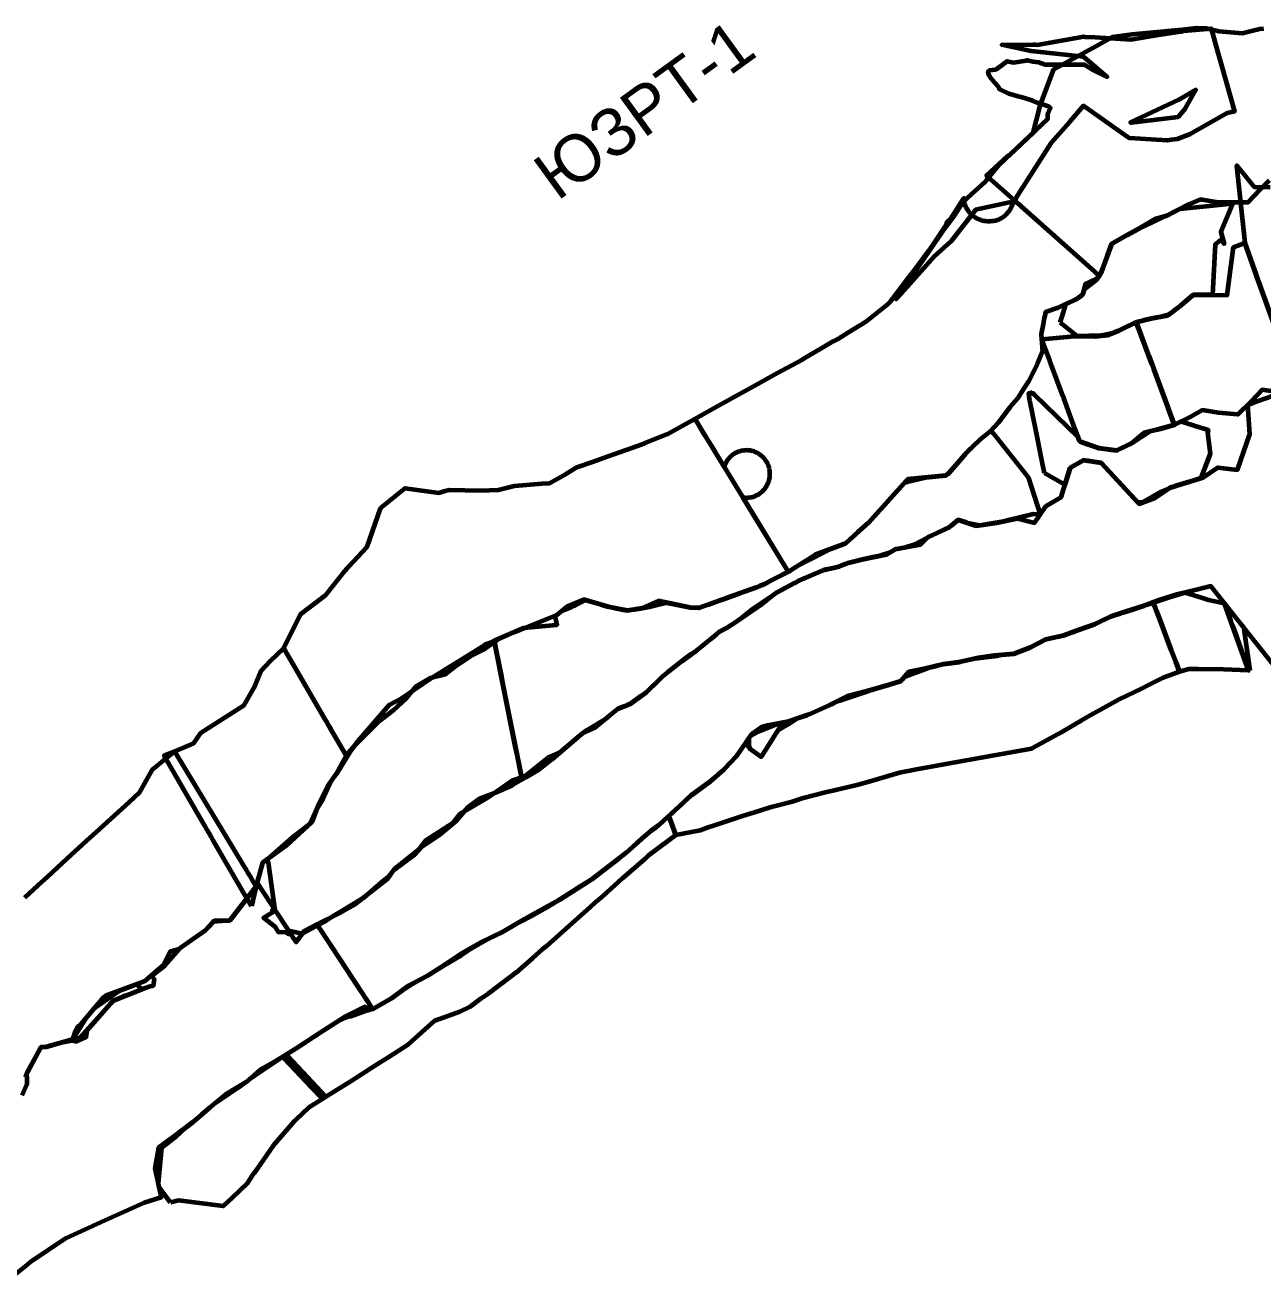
# Model space of a CAD drawing. Header units: millimetres. Extents: x -11105 to 6250, y -8045 to 7046.
# Drawn here: x -3574.5 to -3495.9, y -750.8 to -670.5 of the extents above; entities that cross this region are included whole.
import ezdxf
from ezdxf.enums import TextEntityAlignment as Align

# ---------------------------------------------------------------- set-up
doc = ezdxf.new("R2010")
doc.units = ezdxf.units.MM
for name, color, linetype in [('C_____20241011082056843177_Очистные_-225_ЗРТ_tridb_ОР_04_17', 1, 'Continuous'), ('C_____20241011082107416043_БДШ-01_11_13_-260_ЮЗРТ_ОР_tridb_ОР_03_19', 1, 'Continuous'), ('C_____20241011082107416043_БДШ-01_11_13_-260_ЮЗРТ_ОР_tridb_ОР_04_19', 1, 'Continuous'), ('C_____20241011082107523759_БДШ-02_9_11_-260-ОР_tridb_ОР_04_19', 1, 'Continuous'), ('C_____20241011082108224635_БДШ-1_11_14_-260_tridb_ОР_02_19', 1, 'Continuous'), ('C_____20241011082108224635_БДШ-1_11_14_-260_tridb_ОР_03_19', 1, 'Continuous'), ('C_____20241011082108224635_БДШ-1_11_14_-260_tridb_ОР_03_19_11', 1, 'Continuous'), ('C_____20241011082108224635_БДШ-1_11_14_-260_tridb_ОР_03_19_БОГАТАЯ', 1, 'Continuous'), ('C_____20241011082108224635_БДШ-1_11_14_-260_tridb_ОР_04_19', 1, 'Continuous'), ('C_____20241011082108351243_БДШ-1_14_17_-260_ЮЗРТ_ОР_tridb_ОР_05_19', 1, 'Continuous'), ('C_____20241011082110239226_БДШ-2_11_14_-260_ЮЗРТ_ОР_tridb_ОР_04_19', 1, 'Continuous'), ('C_____20241011082110676027_БДШ-2_14_17_-260_ЮЗРТ_ОР_tridb_ОР_05_19', 1, 'Continuous'), ('C_____20241011082116977552_БДШ-1_11_14_-280_ЮЗРТ_СОБР_tridb_ОР_09_19', 1, 'Continuous'), ('C_____20241011082118360278_БДШ-1_11_17_-280_ЮЗРТ_ОР_tridb_ОР_10_19', 1, 'Continuous'), ('C_____20241011082118360278_БДШ-1_11_17_-280_ЮЗРТ_ОР_tridb_ОР_11_19', 1, 'Continuous'), ('C_____20241011082118546050_БДШ-1_14_17_-280_ЮЗРТ_ОР_tridb_ОР_11_19', 1, 'Continuous'), ('C_____20241011082121304263_БДШ-2_11_13_-280_ЮЗРТ_ОР_tridb_ОР_10_19', 1, 'Continuous'), ('C_____20241011082121465439_БДШ-2_11_14_-280_ЮЗРТ_ОР_tridb_ОР_10_19', 1, 'Continuous'), ('C_____20241011082121465439_БДШ-2_11_14_-280_ЮЗРТ_ОР_tridb_ОР_11_19', 1, 'Continuous'), ('C_____20241011082121635863_БДШ-2_14_17_-280_ЮЗРТ_ОР_tridb_ОР_11_19', 1, 'Continuous'), ('C_____20241011082123984601_БДШ-3_11_13_-280_ЮЗРТ_ОР_tridb_ОР_08_19', 1, 'Continuous'), ('C_____20241011082125423433_БДШ-3_9_11_-280_ЮЗРТ_ОР_tridb_ОР_08_19', 1, 'Continuous')]:
    doc.layers.add(name, color=color, linetype=linetype)
doc.styles.add('Arial', font='arial.ttf', dxfattribs={"height": 0.2})

msp = doc.modelspace()

# ---------------------------------------------------------------- linework, layer by layer
at = {"layer": 'C_____20241011082107416043_БДШ-01_11_13_-260_ЮЗРТ_ОР_tridb_ОР_03_19', "color": 18, "linetype": 'Continuous', "lineweight": 60, "ltscale": 0.09, "true_color": 0x000000}
msp.add_lwpolyline([(-3507.874, -696.101), (-3507.944, -695.911), (-3508.176, -695.285), (-3508.486, -694.451), (-3508.571, -694.221), (-3508.627, -694.072), (-3509.363, -692.086), (-3509.427, -691.914), (-3509.456, -691.835), (-3509.953, -690.498), (-3509.955, -690.492), (-3509.935, -690.49), (-3507.896, -690.293), (-3506.571, -690.308), (-3505.79, -690.217), (-3505.089, -689.946), (-3503.962, -689.396), (-3503.962, -689.396), (-3503.962, -689.396), (-3503.904, -689.553), (-3503.904, -689.553), (-3503.904, -689.553), (-3503.348, -691.05), (-3503.201, -691.446), (-3503.171, -691.528), (-3503.171, -691.528), (-3502.851, -692.388), (-3501.979, -694.74), (-3501.979, -694.74), (-3501.8, -695.223), (-3501.8, -695.223), (-3501.785, -695.262), (-3501.574, -695.831), (-3501.542, -695.916), (-3501.542, -695.916), (-3502.606, -696.216), (-3503.488, -696.42), (-3504.285, -697.116), (-3505.205, -697.544), (-3506.334, -697.407), (-3507.547, -696.98), (-3507.874, -696.101)], dxfattribs=at)
at = {"layer": 'C_____20241011082107416043_БДШ-01_11_13_-260_ЮЗРТ_ОР_tridb_ОР_04_19', "color": 18, "linetype": 'Continuous', "lineweight": 60, "ltscale": 0.09, "true_color": 0x000000}
msp.add_lwpolyline([(-3560.175, -726.486), (-3560.379, -726.134), (-3560.437, -726.033), (-3560.463, -725.989), (-3560.485, -725.95), (-3560.537, -725.861), (-3560.54, -725.857), (-3560.544, -725.849), (-3562.592, -722.313), (-3562.716, -722.1), (-3562.728, -722.08), (-3562.761, -722.023), (-3562.765, -722.015), (-3562.772, -722.003), (-3562.787, -721.978), (-3562.789, -721.974), (-3562.794, -721.965), (-3562.956, -721.685), (-3562.979, -721.645), (-3562.999, -721.612), (-3563.088, -721.458), (-3563.169, -721.317), (-3563.463, -720.811), (-3565.582, -717.152), (-3565.717, -716.92), (-3564.962, -716.623), (-3563.853, -716.149), (-3563.385, -715.482), (-3560.638, -713.721), (-3560.024, -712.65), (-3559.572, -711.571), (-3558.964, -710.898), (-3558.114, -710.099), (-3558.083, -710.152), (-3558.02, -710.261), (-3557.997, -710.3), (-3557.933, -710.411), (-3557.919, -710.436), (-3555.527, -714.564), (-3555.42, -714.748), (-3555.408, -714.769), (-3555.295, -714.964), (-3555.293, -714.969), (-3555.18, -715.163), (-3555.143, -715.228), (-3554.163, -716.918), (-3554.798, -718.073), (-3555.349, -718.861), (-3555.936, -720.074), (-3556.336, -721.147), (-3557.938, -722.64), (-3559.462, -723.728), (-3559.803, -724.959), (-3560.175, -726.486)], dxfattribs=at)
at = {"layer": 'C_____20241011082107523759_БДШ-02_9_11_-260-ОР_tridb_ОР_04_19', "color": 18, "linetype": 'Continuous', "lineweight": 60, "ltscale": 0.09, "true_color": 0x000000}
msp.add_lwpolyline([(-3495.019, -690.091), (-3496.108, -687.057), (-3496.339, -686.413), (-3496.348, -686.39), (-3497.073, -684.368), (-3497.061, -684.363), (-3497.039, -684.355), (-3497.577, -679.445), (-3496.48, -680.815), (-3495.452, -680.821)], dxfattribs=at)
at = {"layer": 'C_____20241011082108224635_БДШ-1_11_14_-260_tridb_ОР_02_19', "color": 18, "linetype": 'Continuous', "lineweight": 60, "ltscale": 0.09, "true_color": 0x000000}
msp.add_lwpolyline([(-3526.252, -704.96), (-3528.055, -702.005), (-3528.955, -700.531), (-3528.933, -700.533), (-3528.835, -700.542), (-3528.827, -700.542), (-3528.761, -700.548), (-3528.641, -700.543), (-3528.566, -700.54), (-3528.449, -700.519), (-3528.373, -700.505), (-3528.261, -700.47), (-3528.186, -700.446), (-3528.08, -700.396), (-3528.009, -700.363), (-3527.909, -700.299), (-3527.843, -700.257), (-3527.753, -700.181), (-3527.693, -700.131), (-3527.613, -700.042), (-3527.561, -699.986), (-3527.492, -699.886), (-3527.448, -699.824), (-3527.391, -699.715), (-3527.358, -699.65), (-3527.315, -699.531), (-3527.29, -699.465), (-3527.277, -699.404), (-3527.262, -699.339), (-3527.261, -699.332), (-3527.247, -699.272), (-3527.236, -699.142), (-3527.23, -699.076), (-3527.236, -698.942), (-3527.238, -698.88), (-3527.262, -698.744), (-3527.272, -698.686), (-3527.285, -698.644), (-3527.313, -698.553), (-3527.33, -698.498), (-3527.388, -698.372), (-3527.412, -698.32), (-3527.487, -698.202), (-3527.506, -698.17), (-3527.517, -698.154), (-3527.54, -698.127), (-3527.569, -698.092), (-3527.605, -698.048), (-3527.643, -698.003), (-3527.741, -697.912), (-3527.786, -697.87), (-3527.893, -697.795), (-3527.936, -697.764), (-3527.946, -697.757), (-3527.971, -697.744), (-3528.059, -697.698), (-3528.12, -697.666), (-3528.237, -697.623), (-3528.303, -697.599), (-3528.333, -697.592), (-3528.424, -697.572), (-3528.494, -697.556), (-3528.616, -697.546), (-3528.689, -697.539), (-3528.81, -697.544), (-3528.885, -697.548), (-3529.003, -697.569), (-3529.011, -697.57), (-3529.077, -697.582), (-3529.192, -697.618), (-3529.264, -697.641), (-3529.374, -697.693), (-3529.442, -697.724), (-3529.544, -697.79), (-3529.607, -697.83), (-3529.701, -697.91), (-3529.757, -697.957), (-3529.841, -698.049), (-3529.889, -698.102), (-3529.963, -698.207), (-3530.002, -698.263), (-3530.063, -698.381), (-3530.093, -698.438), (-3530.129, -698.538), (-3530.145, -698.582), (-3531.23, -696.803), (-3531.422, -696.49), (-3531.905, -695.698), (-3532.004, -695.536), (-3530.508, -694.698), (-3530.257, -694.558), (-3529.514, -694.15), (-3528.227, -693.443), (-3526.749, -692.626), (-3525.215, -691.789), (-3524.964, -691.65), (-3523.957, -691.053), (-3523.219, -690.618), (-3523.201, -690.608), (-3523.161, -690.584), (-3522.951, -690.484), (-3522.897, -690.452), (-3522.272, -690.06), (-3521.123, -689.352), (-3519.769, -688.278), (-3519.552, -688.072), (-3519.397, -687.877), (-3518.339, -686.474), (-3517.956, -685.986), (-3517.144, -684.861), (-3516.786, -684.346), (-3516.015, -683.189), (-3515.961, -683.002), (-3515.96, -683.002), (-3515.739, -682.825), (-3514.915, -681.521), (-3514.915, -681.563), (-3514.914, -681.62), (-3514.904, -681.691), (-3514.899, -681.725), (-3514.898, -681.726), (-3514.886, -681.809), (-3514.862, -681.888), (-3514.855, -681.913), (-3514.831, -681.992), (-3514.785, -682.093), (-3514.751, -682.168), (-3514.74, -682.186), (-3514.691, -682.264), (-3514.647, -682.333), (-3514.632, -682.351), (-3514.573, -682.422), (-3514.521, -682.485), (-3514.435, -682.565), (-3514.375, -682.62), (-3514.334, -682.649), (-3514.306, -682.67), (-3514.277, -682.69), (-3514.211, -682.737), (-3514.104, -682.795), (-3514.033, -682.834), (-3513.918, -682.879), (-3513.843, -682.908), (-3513.822, -682.914), (-3513.723, -682.939), (-3513.644, -682.959), (-3513.521, -682.976), (-3513.441, -682.986), (-3513.335, -682.987), (-3513.255, -682.988), (-3513.236, -682.988), (-3513.232, -682.988), (-3513.112, -682.975), (-3513.11, -682.974), (-3513.033, -682.966), (-3512.912, -682.937), (-3512.835, -682.919), (-3512.72, -682.876), (-3512.646, -682.848), (-3512.578, -682.812), (-3512.538, -682.791), (-3512.47, -682.755), (-3512.401, -682.707), (-3512.371, -682.686), (-3512.308, -682.642), (-3512.249, -682.587), (-3512.22, -682.56), (-3512.183, -682.526), (-3512.165, -682.509), (-3512.089, -682.418), (-3512.041, -682.36), (-3511.998, -682.291), (-3511.979, -682.26), (-3511.94, -682.197), (-3511.893, -682.091), (-3511.863, -682.023), (-3511.832, -681.912), (-3511.812, -681.84), (-3511.797, -681.726), (-3511.787, -681.653), (-3511.787, -681.617), (-3511.787, -681.593), (-3511.264, -682.058), (-3506.617, -686.184), (-3506.547, -686.246), (-3506.526, -686.265), (-3506.455, -686.328), (-3506.425, -686.355), (-3506.356, -686.416), (-3506.318, -686.45), (-3506.291, -686.473), (-3506.317, -686.494), (-3506.368, -686.536), (-3506.451, -686.604), (-3506.493, -686.639), (-3507.21, -686.994), (-3507.212, -687.003), (-3507.348, -687.646), (-3507.688, -687.908), (-3507.992, -688.052), (-3508.217, -688.159), (-3508.492, -688.289), (-3508.579, -688.331), (-3508.917, -688.491), (-3509.727, -688.772), (-3509.771, -688.99), (-3509.801, -689.136), (-3509.854, -689.396), (-3509.881, -689.526), (-3510.009, -690.152), (-3510.01, -690.158), (-3509.921, -691.274), (-3510.245, -692.031), (-3510.248, -692.039), (-3510.258, -692.058), (-3510.811, -693.159), (-3511.057, -693.543), (-3511.292, -693.911), (-3511.316, -693.947), (-3511.489, -694.217), (-3511.986, -694.79), (-3512.731, -695.787), (-3513.247, -696.345), (-3513.859, -696.828), (-3513.945, -696.911), (-3514.073, -697.035), (-3514.196, -697.156), (-3514.342, -697.298), (-3514.466, -697.418), (-3514.489, -697.441), (-3514.745, -697.689), (-3515.875, -698.99), (-3516.056, -699.134), (-3517.614, -699.29), (-3518.471, -699.37), (-3518.547, -699.452), (-3518.601, -699.511), (-3518.622, -699.534), (-3518.634, -699.547), (-3518.69, -699.608), (-3518.747, -699.671), (-3518.75, -699.674), (-3518.753, -699.678), (-3518.806, -699.735), (-3518.853, -699.786), (-3518.857, -699.791), (-3518.863, -699.797), (-3518.897, -699.834), (-3519.151, -700.112), (-3519.189, -700.153), (-3520.954, -702.12), (-3522.432, -703.448), (-3522.473, -703.471), (-3522.485, -703.486), (-3524.381, -704.184), (-3524.389, -704.189), (-3525.861, -705.12), (-3525.929, -705.161), (-3526.075, -705.25), (-3526.09, -705.225), (-3526.1, -705.208), (-3526.12, -705.176), (-3526.252, -704.96)], dxfattribs=at)
at = {"layer": 'C_____20241011082108224635_БДШ-1_11_14_-260_tridb_ОР_03_19', "color": 18, "linetype": 'Continuous', "lineweight": 60, "ltscale": 0.09, "true_color": 0x000000}
for points in [[(-3513.177, -680.359), (-3513.329, -680.224), (-3513.479, -680.092), (-3512.091, -678.814), (-3511.972, -678.755), (-3511.681, -678.48), (-3510.515, -677.374), (-3510.067, -675.643), (-3509.202, -673.329), (-3506.538, -671.871), (-3505.47, -671.274), (-3504.23, -671.115), (-3501.039, -670.811), (-3500.119, -670.716), (-3499.518, -670.736), (-3498.707, -670.932), (-3497.222, -671.053), (-3496.119, -670.784), (-3495.853, -670.751)], [(-3495.51, -680.412), (-3496.101, -680.99), (-3496.866, -681.795), (-3498.753, -681.809), (-3499.895, -681.617), (-3500.608, -681.914), (-3502.05, -682.652), (-3502.785, -682.867), (-3503.713, -683.413), (-3504.55, -683.887), (-3505.56, -684.448), (-3506.077, -685.954), (-3506.291, -686.473), (-3506.425, -686.355), (-3506.526, -686.265), (-3506.624, -686.177), (-3511.28, -682.044), (-3511.459, -681.885), (-3511.639, -681.725), (-3511.878, -681.513), (-3513.177, -680.359)]]:
    msp.add_lwpolyline(points, dxfattribs=at)
at = {"layer": 'C_____20241011082108224635_БДШ-1_11_14_-260_tridb_ОР_03_19_11', "color": 18, "linetype": 'Continuous', "lineweight": 60, "ltscale": 0.09, "true_color": 0x000000}
msp.add_lwpolyline([(-3555.143, -715.228), (-3555.18, -715.163), (-3555.293, -714.969), (-3555.295, -714.964), (-3555.408, -714.769), (-3555.42, -714.748), (-3555.527, -714.564), (-3557.919, -710.436), (-3557.933, -710.411), (-3557.997, -710.3), (-3558.02, -710.261), (-3558.083, -710.152), (-3558.114, -710.099), (-3557.061, -707.962), (-3557.052, -707.943), (-3557.04, -707.932), (-3555.455, -706.709), (-3554.234, -705.186), (-3554.112, -705.037), (-3553.988, -704.925), (-3552.817, -703.676), (-3551.974, -701.239), (-3551.967, -701.228), (-3551.958, -701.216), (-3551.949, -701.2), (-3550.406, -699.947), (-3548.273, -700.245), (-3547.953, -700.125), (-3547.58, -700.048), (-3545.632, -700.088), (-3544.469, -700.044), (-3543.462, -699.803), (-3541.709, -699.636), (-3541.232, -699.617), (-3540.169, -699.023), (-3539.505, -698.606), (-3538.506, -698.26), (-3537.571, -697.935), (-3536.369, -697.518), (-3535.637, -697.264), (-3535.184, -697.088), (-3533.751, -696.514), (-3532.242, -695.669), (-3532.004, -695.536), (-3531.864, -695.766), (-3531.18, -696.886), (-3530.912, -697.325), (-3530.668, -697.724), (-3528.913, -700.6), (-3528.843, -700.715), (-3528.769, -700.836), (-3528.138, -701.869), (-3526.202, -705.042), (-3526.186, -705.068), (-3526.162, -705.107), (-3526.148, -705.129), (-3526.119, -705.177), (-3526.109, -705.194), (-3526.078, -705.245), (-3526.075, -705.25), (-3527.633, -706.054), (-3527.867, -706.153), (-3528.107, -706.247), (-3529.789, -706.844), (-3530.113, -706.963), (-3531.712, -707.534), (-3532.297, -707.52), (-3534.32, -707.101), (-3535.354, -707.557), (-3536.29, -707.713), (-3537.488, -707.472), (-3539.068, -707.002), (-3540.101, -707.442), (-3540.793, -708.016), (-3541.629, -708.346), (-3542.673, -708.775), (-3543.508, -709.114), (-3544.533, -709.569), (-3545.429, -710.21), (-3546.24, -710.611), (-3547.158, -711.224), (-3547.874, -711.774), (-3548.824, -712.012), (-3549.753, -712.561), (-3550.339, -713.304), (-3551.188, -714.074), (-3552.098, -714.776), (-3552.725, -715.411), (-3553.574, -716.254), (-3554.163, -716.918), (-3555.143, -715.228)], dxfattribs=at)
at = {"layer": 'C_____20241011082108224635_БДШ-1_11_14_-260_tridb_ОР_03_19_БОГАТАЯ', "color": 18, "linetype": 'Continuous', "lineweight": 60, "ltscale": 0.09, "true_color": 0x000000}
for points in [[(-3516.244, -683.616), (-3515.514, -682.634), (-3514.967, -681.753), (-3514.433, -681.273), (-3513.569, -680.493), (-3512.669, -679.417), (-3509.578, -676.486), (-3509.579, -676.179), (-3509.407, -675.788), (-3509.528, -675.699), (-3509.796, -675.624), (-3510.164, -675.498), (-3510.531, -675.354), (-3511.066, -675.183), (-3511.608, -675.035), (-3512.055, -674.902), (-3512.66, -674.603), (-3512.659, -674.602), (-3512.657, -674.589), (-3512.657, -674.587), (-3512.656, -674.574), (-3512.657, -674.573), (-3512.658, -674.561), (-3512.662, -674.547), (-3512.663, -674.545), (-3512.67, -674.528), (-3512.67, -674.526), (-3512.683, -674.503), (-3512.684, -674.5), (-3512.712, -674.459), (-3512.715, -674.455), (-3513.095, -674.032), (-3513.142, -673.98), (-3513.218, -673.879), (-3513.228, -673.866), (-3513.288, -673.765), (-3513.296, -673.752), (-3513.328, -673.68), (-3513.333, -673.67), (-3513.351, -673.614), (-3513.354, -673.607), (-3513.361, -673.573), (-3513.362, -673.568), (-3513.362, -673.564), (-3513.365, -673.533), (-3513.365, -673.529), (-3513.364, -673.501), (-3513.363, -673.498), (-3513.356, -673.472), (-3513.354, -673.469), (-3513.341, -673.445), (-3513.338, -673.441), (-3513.314, -673.417), (-3513.266, -673.393), (-3513.26, -673.389), (-3512.929, -673.365), (-3512.888, -673.362), (-3512.807, -673.302), (-3512.156, -672.82), (-3511.768, -672.922), (-3510.96, -672.783), (-3510.898, -672.773), (-3510.526, -672.857), (-3510.152, -672.891), (-3509.741, -673.029), (-3507.27, -673.045), (-3506.716, -673.384), (-3505.802, -673.818), (-3507.266, -672.574), (-3507.302, -672.576), (-3507.313, -672.563), (-3507.318, -672.559), (-3507.323, -672.558), (-3510.629, -672.197), (-3510.751, -672.17), (-3512.508, -671.785), (-3510.523, -671.768), (-3510.387, -671.767), (-3510.259, -671.785), (-3507.292, -671.263), (-3507.288, -671.263), (-3507.25, -671.272), (-3506.58, -671.306), (-3504.306, -671.457), (-3502.681, -671.186), (-3501.307, -670.973), (-3501.102, -670.937), (-3500.954, -670.902), (-3499.207, -670.749), (-3498.792, -672.215), (-3498.751, -672.36), (-3498.539, -673.109), (-3497.713, -676.027), (-3498.196, -676.132), (-3500.543, -677.463), (-3501.36, -677.78), (-3501.725, -677.816), (-3501.984, -677.863), (-3504.384, -677.708), (-3504.553, -677.604), (-3507.303, -675.666), (-3508.172, -676.673), (-3509.376, -678.009), (-3511.363, -681.123), (-3511.601, -681.522), (-3511.713, -681.832), (-3512.012, -681.808), (-3514.176, -682.265), (-3515.741, -684.282), (-3516.808, -685.235), (-3518.507, -687.152), (-3519.102, -687.824), (-3519.208, -687.943), (-3519.114, -687.806), (-3518.943, -687.556), (-3518.533, -686.958), (-3516.244, -683.616)], [(-3504.271, -676.717), (-3501.307, -676.371), (-3500.832, -675.811), (-3500.182, -674.638), (-3501.266, -675.284), (-3504.328, -676.718), (-3504.271, -676.717)]]:
    msp.add_lwpolyline(points, dxfattribs=at)
at = {"layer": 'C_____20241011082108224635_БДШ-1_11_14_-260_tridb_ОР_04_19', "color": 18, "linetype": 'Continuous', "lineweight": 60, "ltscale": 0.09, "true_color": 0x000000}
for points in [[(-3501.574, -695.831), (-3501.785, -695.262), (-3501.8, -695.223), (-3501.979, -694.74), (-3502.851, -692.388), (-3502.973, -692.061), (-3503.712, -690.069), (-3503.851, -689.694), (-3503.9, -689.563), (-3503.962, -689.396), (-3503.001, -689.171), (-3501.982, -688.983), (-3501.118, -688.332), (-3500.34, -687.66), (-3499.305, -687.67), (-3498.194, -687.694), (-3497.793, -684.644), (-3497.073, -684.368), (-3496.348, -686.39), (-3496.339, -686.413), (-3496.108, -687.057), (-3495.019, -690.091)], [(-3494.571, -693.913), (-3495.966, -693.698), (-3496.66, -694.437), (-3497.514, -695.273), (-3498.728, -695.151), (-3499.749, -694.999), (-3500.539, -695.441), (-3501.542, -695.916), (-3501.574, -695.831)]]:
    msp.add_lwpolyline(points, dxfattribs=at)
at = {"layer": 'C_____20241011082108351243_БДШ-1_14_17_-260_ЮЗРТ_ОР_tridb_ОР_05_19', "color": 18, "linetype": 'Continuous', "lineweight": 60, "ltscale": 0.09, "true_color": 0x000000}
msp.add_lwpolyline([(-3574.576, -725.946), (-3573.709, -725.155), (-3573.108, -724.598), (-3571.867, -723.453), (-3570.629, -722.315), (-3570.012, -721.761), (-3567.939, -719.873), (-3567.256, -719.24), (-3566.454, -717.797), (-3565.629, -717.123), (-3565.078, -716.686), (-3565.042, -716.654), (-3565.028, -716.678), (-3560.613, -724.012), (-3560.568, -724.086), (-3560.511, -724.182), (-3560.435, -724.308), (-3560.277, -724.57), (-3560.118, -724.834), (-3559.911, -725.179), (-3559.872, -725.243), (-3561.545, -727.405), (-3562.529, -727.427), (-3562.819, -727.727), (-3563.118, -728.035), (-3564.82, -729.236), (-3565.349, -729.383), (-3565.749, -730.21), (-3566.991, -731.268), (-3569.442, -732.178), (-3569.578, -732.293), (-3571.036, -734.019), (-3571.24, -734.16), (-3571.343, -734.385), (-3571.543, -734.951), (-3573.184, -735.41), (-3573.545, -735.441), (-3574.576, -737.338)], dxfattribs=at)
at = {"layer": 'C_____20241011082110239226_БДШ-2_11_14_-260_ЮЗРТ_ОР_tridb_ОР_04_19', "color": 18, "linetype": 'Continuous', "lineweight": 60, "ltscale": 0.09, "true_color": 0x000000}
for points in [[(-3552.784, -732.539), (-3552.813, -732.495), (-3552.813, -732.495), (-3553.076, -732.095), (-3553.076, -732.095), (-3553.22, -731.877), (-3553.22, -731.877), (-3553.22, -731.877), (-3553.254, -731.826), (-3553.254, -731.826), (-3553.254, -731.826), (-3553.385, -731.626), (-3553.385, -731.626), (-3553.385, -731.626), (-3555.363, -728.623), (-3555.405, -728.559), (-3555.405, -728.559), (-3555.529, -728.37), (-3555.548, -728.342), (-3555.548, -728.342), (-3555.596, -728.269), (-3555.596, -728.269), (-3555.738, -728.053), (-3555.738, -728.053), (-3555.738, -728.053), (-3555.788, -727.977), (-3555.84, -727.898), (-3555.84, -727.898), (-3555.922, -727.774), (-3555.922, -727.774), (-3555.937, -727.752), (-3556.013, -727.636), (-3556.02, -727.625), (-3554.643, -726.962), (-3553.614, -726.37), (-3552.347, -725.384), (-3551.479, -724.702), (-3551.074, -724.119), (-3549.482, -722.826), (-3549.055, -722.279), (-3547.336, -721.175), (-3546.885, -720.595), (-3545.143, -719.596), (-3543.573, -718.475), (-3542.809, -718.232), (-3541.327, -717.05), (-3540.573, -716.718), (-3539.111, -715.499), (-3538.362, -715.166), (-3536.901, -713.949), (-3536.127, -713.65), (-3535.064, -712.888), (-3534.048, -711.898), (-3532.86, -710.94), (-3531.895, -710.259), (-3530.412, -709.039), (-3529.979, -708.804), (-3529.381, -708.435), (-3527.686, -707.273), (-3526.827, -706.586), (-3525.368, -705.814), (-3523.831, -705.148), (-3522.818, -704.917), (-3522.312, -704.715), (-3521.382, -704.463), (-3519.819, -704.151), (-3519.264, -703.826), (-3517.668, -703.52), (-3517.2, -703.06), (-3515.816, -702.409), (-3515.281, -701.946), (-3514.128, -702.335), (-3512.815, -702.145), (-3511.512, -701.863), (-3510.431, -702.146), (-3509.71, -701.085), (-3508.732, -700.504), (-3508.16, -698.645), (-3507.323, -698.164), (-3506.188, -698.335), (-3503.784, -700.941), (-3502.766, -700.547), (-3501.826, -699.918), (-3500.751, -699.592), (-3499.713, -699.272), (-3498.788, -698.623), (-3497.534, -698.782), (-3496.749, -696.508), (-3496.874, -694.641), (-3496.284, -694.42), (-3494.815, -693.901)], [(-3494.961, -711.512), (-3499.227, -706.164), (-3500.23, -706.42), (-3501.391, -706.689), (-3502.524, -707.064), (-3503.472, -707.414), (-3504.633, -707.78), (-3505.571, -708.096), (-3506.639, -708.596), (-3507.603, -708.94), (-3508.585, -709.296), (-3509.732, -709.551), (-3510.702, -710.061), (-3511.733, -710.467), (-3512.984, -710.576), (-3514.011, -710.72), (-3515.24, -710.982), (-3516.227, -711.122), (-3517.464, -711.422), (-3518.408, -711.607), (-3518.922, -712.193), (-3519.686, -712.439), (-3521.081, -712.835), (-3522.311, -713.16), (-3523.49, -713.751), (-3524.756, -714.312), (-3526.052, -714.753), (-3527.391, -715.022), (-3527.763, -715.117), (-3528.401, -715.564), (-3529.354, -716.971), (-3530.153, -717.813), (-3531.022, -718.571), (-3532.284, -719.486), (-3532.971, -720.146), (-3534.295, -721.341), (-3534.82, -721.716), (-3536.376, -723.09), (-3536.933, -723.551), (-3538.51, -724.758), (-3539.271, -725.21), (-3540.796, -726.196), (-3541.762, -726.726), (-3543.163, -727.512), (-3544.238, -728.136), (-3545.563, -728.776), (-3546.82, -729.493), (-3547.861, -730.196), (-3549.039, -730.929), (-3550.2, -731.553), (-3551.254, -732.327), (-3552.467, -733.02), (-3552.467, -733.02), (-3552.467, -733.02), (-3552.487, -732.99), (-3552.487, -732.99), (-3552.487, -732.99), (-3552.621, -732.786), (-3552.621, -732.786), (-3552.646, -732.748), (-3552.646, -732.748), (-3552.784, -732.539), (-3552.784, -732.539), (-3552.784, -732.539)]]:
    msp.add_lwpolyline(points, dxfattribs=at)
at = {"layer": 'C_____20241011082110676027_БДШ-2_14_17_-260_ЮЗРТ_ОР_tridb_ОР_05_19', "color": 18, "linetype": 'Continuous', "lineweight": 60, "ltscale": 0.09, "true_color": 0x000000}
msp.add_lwpolyline([(-3574.731, -738.486), (-3574.424, -737.765), (-3574.415, -737.475), (-3574.441, -737.09), (-3573.977, -736.236), (-3573.552, -735.453), (-3573.506, -735.437), (-3573.498, -735.437), (-3573.184, -735.41), (-3572.265, -735.153), (-3571.553, -735.01), (-3571.537, -735.007), (-3571.289, -735.078), (-3570.68, -734.812), (-3570.614, -734.351), (-3568.97, -732.507), (-3566.894, -731.678), (-3566.668, -731.588), (-3566.386, -731.521), (-3566.325, -731.15), (-3566.328, -731.146), (-3566.361, -731.096), (-3566.373, -731.08), (-3566.398, -731.048), (-3566.423, -731.022), (-3566.434, -731.01), (-3566.461, -730.987), (-3566.467, -730.982), (-3566.47, -730.98), (-3566.497, -730.962), (-3566.507, -730.957), (-3566.522, -730.918), (-3565.669, -730.246), (-3564.728, -729.172), (-3564.726, -729.169), (-3564.593, -729.076), (-3563.118, -728.035), (-3562.831, -727.739), (-3562.563, -727.462), (-3562.146, -727.426), (-3562.029, -727.416), (-3561.566, -727.406), (-3561.545, -727.405), (-3559.872, -725.243), (-3559.897, -725.202), (-3559.923, -725.159), (-3559.869, -725.086), (-3559.805, -725), (-3557.626, -728.336), (-3557.593, -728.387), (-3557.559, -728.439), (-3557.523, -728.495), (-3557.481, -728.558), (-3557.42, -728.652), (-3557.335, -728.782), (-3556.779, -728.041), (-3556.02, -727.625), (-3554.415, -730.062), (-3553.154, -731.977), (-3553.122, -732.025), (-3553.05, -732.135), (-3552.824, -732.479), (-3552.821, -732.483), (-3552.785, -732.537), (-3552.78, -732.545), (-3552.74, -732.605), (-3552.733, -732.616), (-3552.604, -732.813), (-3552.573, -732.858), (-3552.567, -732.869), (-3552.538, -732.912), (-3552.531, -732.923), (-3552.528, -732.928), (-3552.741, -733.027), (-3552.968, -732.874), (-3554.245, -733.514), (-3555.583, -734.388), (-3557.299, -735.501), (-3558.714, -736.376), (-3559.621, -736.889), (-3560.43, -737.605), (-3561.827, -738.443), (-3562.831, -739.293), (-3563.903, -740.201), (-3565.114, -741.136), (-3566.072, -741.833), (-3566.31, -743.149), (-3565.907, -744.991), (-3566.995, -745.323), (-3569.065, -746.252), (-3569.489, -746.445), (-3569.996, -746.677), (-3571.974, -747.581), (-3573.126, -748.361), (-3574.22, -749.101), (-3574.418, -749.262), (-3576.34, -750.779)], dxfattribs=at)
at = {"layer": 'C_____20241011082116977552_БДШ-1_11_14_-280_ЮЗРТ_СОБР_tridb_ОР_09_19', "color": 18, "linetype": 'Continuous', "lineweight": 60, "ltscale": 0.09, "true_color": 0x000000}
msp.add_lwpolyline([(-3508.788, -689.429), (-3508.654, -688.985), (-3508.436, -688.263), (-3507.693, -687.91), (-3507.691, -687.909), (-3507.691, -687.909), (-3507.689, -687.908), (-3507.688, -687.908), (-3507.688, -687.908), (-3507.444, -687.72), (-3507.348, -687.646), (-3507.275, -687.301), (-3506.547, -686.757), (-3506.42, -686.662), (-3506.328, -686.503), (-3506.293, -686.474), (-3506.291, -686.473), (-3506.283, -686.454), (-3506.245, -686.36), (-3506.199, -686.282), (-3506.194, -686.269), (-3506.07, -685.944), (-3505.483, -684.405), (-3504.55, -683.887), (-3504.538, -683.88), (-3504.536, -683.879), (-3504.489, -683.852), (-3503.805, -683.465), (-3503.585, -683.358), (-3503.511, -683.322), (-3502.229, -682.704), (-3502.203, -682.697), (-3502.05, -682.652), (-3501.193, -682.214), (-3497.838, -681.869), (-3497.817, -681.866), (-3498.588, -683.685), (-3498.399, -684.374), (-3498.376, -684.418), (-3498.541, -684.222), (-3498.586, -684.168), (-3498.591, -684.173), (-3498.942, -684.463), (-3499.125, -687.674), (-3499.129, -687.674), (-3499.305, -687.67), (-3499.306, -687.67), (-3499.306, -687.67), (-3499.306, -687.67), (-3499.307, -687.67), (-3499.847, -687.665), (-3499.847, -687.665), (-3499.853, -687.665), (-3499.964, -687.663), (-3499.965, -687.663), (-3499.967, -687.663), (-3500.094, -687.662), (-3500.094, -687.662), (-3500.109, -687.662), (-3500.109, -687.662), (-3500.131, -687.662), (-3500.131, -687.662), (-3500.158, -687.661), (-3500.16, -687.661), (-3500.271, -687.66), (-3500.272, -687.66), (-3500.34, -687.66), (-3500.341, -687.66), (-3500.41, -687.72), (-3501.118, -688.332), (-3501.169, -688.371), (-3501.203, -688.397), (-3501.24, -688.424), (-3501.349, -688.507), (-3501.579, -688.68), (-3501.864, -688.895), (-3501.927, -688.943), (-3502.143, -688.996), (-3502.252, -689.024), (-3502.313, -689.039), (-3502.398, -689.06), (-3502.67, -689.11), (-3502.796, -689.134), (-3502.891, -689.151), (-3502.97, -689.166), (-3503.001, -689.171), (-3503.004, -689.172), (-3503.471, -689.281), (-3503.491, -689.286), (-3503.942, -689.392), (-3503.962, -689.396), (-3503.999, -689.414), (-3504.001, -689.415), (-3504.748, -689.78), (-3504.78, -689.795), (-3504.793, -689.802), (-3505.089, -689.946), (-3505.089, -689.946), (-3505.286, -690.022), (-3505.365, -690.053), (-3505.417, -690.073), (-3505.558, -690.128), (-3505.597, -690.135), (-3505.614, -690.138), (-3505.628, -690.141), (-3505.694, -690.154), (-3505.722, -690.159), (-3505.746, -690.164), (-3505.746, -690.164), (-3505.763, -690.167), (-3505.783, -690.171), (-3505.784, -690.171), (-3505.789, -690.172), (-3505.806, -690.175), (-3505.848, -690.184), (-3505.927, -690.199), (-3505.952, -690.204), (-3506.151, -690.242), (-3506.231, -690.245), (-3507.709, -690.295), (-3507.765, -690.25), (-3508.788, -689.429)], dxfattribs=at)
at = {"layer": 'C_____20241011082118360278_БДШ-1_11_17_-280_ЮЗРТ_ОР_tridb_ОР_10_19', "color": 18, "linetype": 'Continuous', "lineweight": 60, "ltscale": 0.09, "true_color": 0x000000}
for points in [[(-3542.981, -718.443), (-3543.035, -718.171), (-3543.297, -716.87), (-3543.407, -716.32), (-3544.216, -712.285), (-3544.604, -710.353), (-3544.751, -709.618), (-3544.697, -709.595), (-3542.87, -708.807), (-3540.782, -708.626), (-3540.758, -708.606), (-3540.77, -708.549), (-3540.875, -708.057), (-3540.877, -708.049), (-3540.849, -708.038), (-3540.793, -708.016), (-3540.773, -707.999), (-3540.417, -707.703), (-3539.814, -707.487), (-3539.667, -707.409), (-3539.431, -707.284), (-3539.139, -707.13), (-3539.137, -707.129), (-3538.924, -707.045), (-3538.083, -707.295), (-3537.911, -707.346), (-3537.779, -707.385), (-3537.488, -707.472), (-3537.459, -707.477), (-3537.334, -707.503), (-3537.287, -707.512), (-3537.254, -707.519), (-3537.197, -707.53), (-3536.981, -707.574), (-3536.854, -707.599), (-3536.758, -707.619), (-3536.564, -707.658), (-3536.514, -707.668), (-3536.438, -707.683), (-3536.427, -707.685), (-3536.29, -707.713), (-3535.903, -707.648), (-3535.883, -707.645), (-3535.849, -707.654), (-3535.439, -707.579), (-3535.412, -707.574), (-3535.377, -707.568), (-3535.32, -707.557), (-3534.887, -707.479), (-3534.878, -707.477), (-3534.3, -707.339), (-3533.85, -707.233), (-3533.772, -707.214), (-3532.297, -707.52), (-3532.291, -707.52), (-3532.141, -707.523), (-3531.879, -707.53), (-3531.861, -707.53), (-3531.743, -707.533), (-3531.712, -707.534), (-3531.276, -707.378), (-3531.116, -707.321), (-3530.67, -707.171), (-3530.432, -707.086), (-3530.224, -707.012), (-3529.123, -706.617), (-3529.095, -706.598), (-3528.107, -706.247), (-3528.096, -706.242), (-3527.867, -706.153), (-3527.821, -706.134), (-3527.809, -706.128), (-3527.751, -706.104), (-3527.719, -706.09), (-3527.706, -706.085), (-3527.633, -706.054), (-3527.625, -706.05), (-3527.038, -705.746), (-3526.959, -705.706), (-3526.075, -705.25), (-3526.042, -705.23), (-3525.95, -705.174), (-3525.861, -705.12), (-3525.642, -704.982), (-3525.3, -704.766), (-3524.749, -704.49), (-3523.777, -704.004), (-3523.633, -703.931), (-3523.573, -703.894), (-3523.544, -703.876), (-3523.535, -703.872), (-3523.523, -703.868), (-3522.485, -703.486), (-3522.473, -703.471), (-3522.432, -703.448), (-3521.62, -702.718), (-3520.954, -702.12), (-3520.276, -701.365), (-3520.233, -701.317), (-3520.124, -701.207), (-3518.85, -699.787), (-3518.655, -699.573), (-3518.525, -699.531), (-3517.341, -699.263), (-3516.718, -699.2), (-3516.056, -699.134), (-3515.962, -699.059), (-3515.875, -698.99), (-3515.049, -698.04), (-3515.041, -698.03), (-3514.912, -697.882), (-3514.815, -697.81), (-3514.777, -697.726), (-3514.745, -697.689), (-3514.524, -697.474), (-3514.446, -697.399), (-3514.338, -697.294), (-3514.125, -697.086), (-3514.027, -696.991), (-3513.927, -696.893), (-3513.859, -696.828), (-3513.247, -696.345), (-3513.192, -696.286), (-3513.063, -696.446), (-3513.061, -696.448), (-3513.061, -696.449), (-3512.95, -696.587), (-3510.82, -699.238), (-3510.075, -701.621), (-3510.21, -701.613), (-3510.491, -701.595), (-3510.502, -701.594), (-3512.074, -701.985), (-3512.396, -702.054), (-3513.927, -702.303), (-3514.019, -702.284), (-3514.652, -702.158), (-3514.745, -702.127), (-3515.281, -701.946), (-3515.707, -702.314), (-3515.816, -702.409), (-3516.147, -702.564), (-3516.588, -702.772), (-3517.2, -703.06), (-3517.247, -703.107), (-3517.259, -703.118), (-3518.027, -703.518), (-3518.624, -703.703), (-3518.964, -703.768), (-3519.264, -703.826), (-3519.497, -703.962), (-3519.602, -704.024), (-3520.256, -704.238), (-3520.487, -704.284), (-3520.699, -704.326), (-3521.18, -704.422), (-3521.382, -704.463), (-3522.312, -704.715), (-3522.337, -704.725), (-3522.344, -704.727), (-3522.452, -704.771), (-3522.723, -704.879), (-3522.773, -704.899), (-3522.818, -704.917), (-3522.87, -704.929), (-3523.431, -705.057), (-3523.535, -705.08), (-3523.554, -705.085), (-3523.677, -705.113), (-3523.686, -705.115), (-3523.831, -705.148), (-3524.329, -705.364), (-3524.964, -705.639), (-3525.368, -705.814), (-3525.618, -705.947), (-3525.651, -705.964), (-3526.51, -706.418), (-3526.55, -706.439), (-3526.574, -706.452), (-3526.827, -706.586), (-3526.859, -706.612), (-3527.002, -706.726), (-3527.037, -706.742), (-3528.466, -707.709), (-3529.16, -708.284), (-3529.261, -708.353), (-3529.381, -708.435), (-3529.979, -708.804), (-3530.412, -709.039), (-3530.451, -709.071), (-3530.646, -709.232), (-3530.948, -709.48), (-3530.951, -709.483), (-3531.725, -710.119), (-3531.854, -710.225), (-3532.233, -710.492), (-3532.705, -710.826), (-3532.746, -710.859), (-3532.838, -710.924), (-3532.86, -710.94), (-3533.709, -711.625), (-3534.048, -711.898), (-3534.184, -712.031), (-3534.241, -712.087), (-3534.609, -712.445), (-3534.629, -712.464), (-3534.658, -712.492), (-3534.748, -712.58), (-3534.997, -712.822), (-3535.047, -712.872), (-3535.064, -712.888), (-3535.426, -713.148), (-3536.127, -713.65), (-3536.251, -713.698), (-3536.324, -713.726), (-3536.332, -713.729), (-3536.508, -713.797), (-3536.901, -713.949), (-3537.396, -714.361), (-3537.719, -714.631), (-3538.843, -715.302), (-3539.081, -715.485), (-3539.266, -715.628), (-3539.451, -715.786), (-3541.09, -717.177), (-3541.969, -717.874), (-3542.748, -718.307), (-3542.981, -718.443)], [(-3528.538, -716.468), (-3528.547, -716.116), (-3528.547, -716.112), (-3528.547, -716.095), (-3528.547, -716.085), (-3528.548, -716.062), (-3528.555, -715.791), (-3528.467, -715.662), (-3527.986, -715.385), (-3526.654, -714.874), (-3526.057, -714.754), (-3526.052, -714.753), (-3525.797, -714.666), (-3526.017, -714.778), (-3526.475, -715.008), (-3526.517, -715.03), (-3526.551, -715.066), (-3527.784, -717), (-3528.538, -716.468)]]:
    msp.add_lwpolyline(points, dxfattribs=at)
at = {"layer": 'C_____20241011082118360278_БДШ-1_11_17_-280_ЮЗРТ_ОР_tridb_ОР_11_19', "color": 18, "linetype": 'Continuous', "lineweight": 60, "ltscale": 0.09, "true_color": 0x000000}
msp.add_lwpolyline([(-3558.754, -726.825), (-3558.852, -726.749), (-3558.653, -726.764), (-3559.097, -723.712), (-3559.179, -723.526), (-3559.134, -723.496), (-3557.4, -721.976), (-3556.43, -721.234), (-3556.051, -720.382), (-3555.631, -719.717), (-3555.067, -718.454), (-3554.728, -718.051), (-3553.903, -716.691), (-3553.278, -715.868), (-3551.415, -713.691), (-3550.623, -713.27), (-3548.823, -712.048), (-3545.431, -709.944), (-3545.25, -709.837), (-3545.121, -709.777), (-3544.752, -709.618), (-3544.404, -709.469), (-3544.751, -709.618), (-3544.623, -710.257), (-3544.622, -710.261), (-3544.293, -711.904), (-3544.214, -712.297), (-3543.035, -718.171), (-3542.981, -718.443), (-3543.518, -718.757), (-3543.66, -718.84), (-3544.729, -719.314), (-3545.677, -719.678), (-3546.415, -720.216), (-3547.159, -721.091), (-3548.184, -721.931), (-3549.352, -722.715), (-3549.837, -723.247), (-3551.146, -724.222), (-3551.456, -724.593), (-3551.901, -724.956), (-3553.061, -725.953), (-3554.562, -726.861), (-3555.016, -727.141), (-3555.532, -727.473), (-3556.938, -728.253), (-3557.792, -728.057), (-3557.825, -728.263), (-3557.964, -728.156), (-3558.443, -728.128), (-3558.63, -727.833), (-3559.412, -727.22), (-3558.754, -726.825)], dxfattribs=at)
at = {"layer": 'C_____20241011082118546050_БДШ-1_14_17_-280_ЮЗРТ_ОР_tridb_ОР_11_19', "color": 18, "linetype": 'Continuous', "lineweight": 60, "ltscale": 0.09, "true_color": 0x000000}
msp.add_lwpolyline([(-3571.551, -735.003), (-3571.549, -734.998), (-3571.548, -734.998), (-3571.538, -734.981), (-3570.641, -733.551), (-3570.221, -733.054), (-3570.048, -732.901), (-3569.725, -732.671), (-3569.087, -732.218), (-3568.579, -731.857), (-3567.586, -731.489), (-3567.476, -731.448), (-3567.325, -731.578), (-3567.222, -731.666), (-3567.214, -731.672), (-3567.212, -731.674), (-3567.208, -731.677), (-3567.207, -731.678), (-3567.207, -731.679), (-3567.204, -731.756), (-3567.203, -731.771), (-3567.204, -731.772), (-3567.235, -731.814), (-3567.309, -731.844), (-3567.718, -732.007), (-3567.94, -732.096), (-3568.342, -732.223), (-3568.325, -732.25), (-3568.917, -732.486), (-3568.97, -732.507), (-3569.108, -732.662), (-3569.7, -733.327), (-3569.949, -733.605), (-3571.081, -734.845), (-3571.527, -735.01), (-3571.537, -735.007), (-3571.547, -735.009), (-3571.552, -735.006), (-3571.552, -735.006), (-3571.551, -735.003)], dxfattribs=at)
at = {"layer": 'C_____20241011082121304263_БДШ-2_11_13_-280_ЮЗРТ_ОР_tridb_ОР_10_19', "color": 18, "linetype": 'Continuous', "lineweight": 60, "ltscale": 0.09, "true_color": 0x000000}
msp.add_lwpolyline([(-3509.787, -698.988), (-3509.934, -698.263), (-3510.347, -696.238), (-3510.729, -694.368), (-3510.741, -694.281), (-3510.795, -693.909), (-3510.791, -693.909), (-3510.79, -693.909), (-3510.775, -693.909), (-3510.75, -693.908), (-3510.73, -693.908), (-3510.685, -693.886), (-3510.638, -693.863), (-3510.594, -693.898), (-3510.552, -693.931), (-3510.525, -693.951), (-3510.506, -693.967), (-3510.507, -693.957), (-3510.508, -693.952), (-3510.511, -693.933), (-3510.512, -693.923), (-3510.512, -693.919), (-3510.423, -694.01), (-3507.649, -696.706), (-3507.571, -696.915), (-3507.556, -696.957), (-3507.547, -696.98), (-3507.021, -697.166), (-3506.996, -697.174), (-3506.334, -697.407), (-3505.824, -697.469), (-3505.732, -697.48), (-3505.205, -697.544), (-3505.125, -697.506), (-3504.944, -697.423), (-3504.596, -697.261), (-3504.285, -697.116), (-3504.253, -697.089), (-3504.252, -697.088), (-3504.236, -697.08), (-3504.233, -697.078), (-3503.074, -696.324), (-3502.918, -696.288), (-3502.606, -696.216), (-3502.552, -696.201), (-3502.512, -696.189), (-3501.542, -695.916), (-3501.474, -695.884), (-3501.283, -695.794), (-3501.093, -695.703), (-3501.093, -695.703), (-3499.948, -696.073), (-3499.88, -696.093), (-3499.52, -696.199), (-3499.388, -696.238), (-3499.399, -696.28), (-3499.432, -696.405), (-3499.275, -697.757), (-3499.86, -699.308), (-3500.372, -699.47), (-3500.888, -699.633), (-3501.506, -699.821), (-3501.597, -699.849), (-3501.637, -699.861), (-3501.784, -699.906), (-3501.826, -699.918), (-3501.827, -699.919), (-3501.873, -699.95), (-3501.882, -699.956), (-3502.405, -700.169), (-3503.568, -700.857), (-3503.778, -700.854), (-3503.865, -700.853), (-3506.188, -698.335), (-3506.643, -698.266), (-3506.897, -698.228), (-3506.951, -698.22), (-3506.964, -698.218), (-3506.997, -698.213), (-3507.036, -698.207), (-3507.046, -698.206), (-3507.095, -698.198), (-3507.323, -698.164), (-3507.49, -698.26), (-3507.831, -698.456), (-3507.94, -698.519), (-3508.016, -698.562), (-3508.16, -698.645), (-3508.496, -699.736), (-3509.787, -698.988)], dxfattribs=at)
at = {"layer": 'C_____20241011082121465439_БДШ-2_11_14_-280_ЮЗРТ_ОР_tridb_ОР_10_19', "color": 18, "linetype": 'Continuous', "lineweight": 60, "ltscale": 0.09, "true_color": 0x000000}
msp.add_lwpolyline([(-3533.206, -721.988), (-3533.206, -721.988), (-3533.206, -721.987), (-3533.411, -721.443), (-3533.664, -720.771), (-3532.971, -720.146), (-3532.917, -720.094), (-3532.906, -720.084), (-3532.849, -720.028), (-3532.838, -720.018), (-3532.697, -719.883), (-3532.421, -719.633), (-3532.158, -719.394), (-3532.145, -719.385), (-3531.022, -718.571), (-3530.702, -718.292), (-3530.672, -718.266), (-3530.6, -718.203), (-3530.584, -718.189), (-3530.525, -718.138), (-3530.497, -718.113), (-3530.343, -717.979), (-3530.308, -717.949), (-3530.297, -717.939), (-3530.153, -717.813), (-3530.07, -717.726), (-3529.354, -716.971), (-3528.788, -716.136), (-3528.577, -716.399), (-3528.54, -716.386), (-3528.539, -716.45), (-3528.538, -716.468), (-3528.535, -716.471), (-3527.784, -717), (-3527.476, -716.517), (-3527.212, -716.104), (-3527.176, -716.047), (-3526.894, -715.605), (-3526.694, -715.292), (-3526.042, -714.898), (-3525.479, -714.558), (-3524.862, -714.348), (-3524.756, -714.312), (-3523.49, -713.751), (-3523.446, -713.729), (-3523.351, -713.681), (-3522.945, -713.478), (-3522.637, -713.374), (-3522.596, -713.36), (-3521.014, -712.827), (-3520.954, -712.806), (-3520.95, -712.804), (-3520.925, -712.791), (-3520.91, -712.786), (-3520.55, -712.684), (-3519.686, -712.439), (-3519.086, -712.245), (-3519.063, -712.238), (-3519.061, -712.238), (-3518.922, -712.193), (-3518.815, -712.071), (-3518.691, -711.93), (-3518.681, -711.918), (-3518.411, -711.817), (-3518.395, -711.811), (-3518.372, -711.802), (-3517.91, -711.629), (-3517.166, -711.35), (-3516.725, -711.243), (-3516.596, -711.212), (-3516.227, -711.122), (-3515.701, -711.048), (-3515.24, -710.982), (-3515.167, -710.967), (-3515.084, -710.949), (-3514.432, -710.81), (-3514.135, -710.747), (-3514.132, -710.746), (-3514.015, -710.73), (-3512.813, -710.591), (-3512.699, -710.551), (-3512.487, -710.533), (-3511.753, -710.469), (-3511.733, -710.467), (-3511.079, -710.209), (-3510.702, -710.061), (-3510.263, -709.83), (-3509.733, -709.551), (-3509.732, -709.551), (-3509.277, -709.45), (-3508.59, -709.297), (-3508.585, -709.296), (-3508.14, -709.135), (-3507.994, -709.082), (-3507.603, -708.94), (-3506.639, -708.596), (-3506.252, -708.415), (-3505.571, -708.096), (-3505.325, -708.013), (-3504.967, -707.893), (-3504.863, -707.866), (-3504.188, -707.64), (-3503.472, -707.414), (-3503.386, -707.382), (-3503.18, -707.306), (-3502.894, -707.212), (-3502.787, -707.482), (-3502.762, -707.543), (-3502.759, -707.552), (-3502.738, -707.604), (-3502.735, -707.612), (-3502.718, -707.653), (-3502.716, -707.659), (-3502.702, -707.694), (-3502.397, -708.459), (-3502.159, -709.089), (-3501.733, -710.222), (-3501.448, -710.979), (-3501.215, -711.598), (-3502.259, -711.989), (-3503.147, -712.428), (-3503.636, -712.688), (-3505.041, -713.356), (-3506.846, -714.356), (-3506.899, -714.383), (-3507.443, -714.706), (-3508.736, -715.462), (-3510.504, -716.434), (-3510.596, -716.484), (-3510.622, -716.492), (-3512.044, -716.75), (-3512.988, -716.922), (-3516.287, -717.521), (-3518.035, -717.839), (-3518.995, -718.013), (-3520.659, -718.504), (-3521.013, -718.614), (-3521.625, -718.791), (-3523.063, -719.13), (-3523.732, -719.264), (-3525.121, -719.621), (-3525.811, -719.852), (-3527.15, -720.193), (-3528.284, -720.558), (-3528.918, -720.757), (-3530.818, -721.382), (-3531.151, -721.485), (-3531.665, -721.681), (-3533.206, -721.988), (-3533.206, -721.988)], dxfattribs=at)
at = {"layer": 'C_____20241011082121465439_БДШ-2_11_14_-280_ЮЗРТ_ОР_tridb_ОР_11_19', "color": 18, "linetype": 'Continuous', "lineweight": 60, "ltscale": 0.09, "true_color": 0x000000}
for points in [[(-3558.195, -736.055), (-3558.194, -736.054), (-3557.808, -735.816), (-3557.299, -735.501), (-3556.909, -735.248), (-3556.881, -735.23), (-3555.583, -734.388), (-3554.598, -733.744), (-3554.203, -733.566), (-3553.719, -733.381), (-3553.802, -733.428), (-3553.912, -733.491), (-3552.868, -733.106), (-3552.476, -733.007), (-3552.467, -733.02), (-3552.419, -732.992), (-3552.342, -732.949), (-3552.341, -732.948), (-3551.254, -732.327), (-3551.226, -732.306), (-3550.484, -731.761), (-3550.415, -731.716), (-3550.011, -731.451), (-3549.949, -731.418), (-3549.608, -731.235), (-3549.453, -731.152), (-3549.427, -731.138), (-3549.321, -731.081), (-3549.047, -730.934), (-3549.039, -730.929), (-3548.93, -730.862), (-3548.075, -730.33), (-3547.911, -730.228), (-3546.926, -729.651), (-3546.845, -729.597), (-3546.207, -729.177), (-3545.473, -728.758), (-3545.171, -728.586), (-3545.09, -728.547), (-3545.083, -728.544), (-3544.238, -728.136), (-3543.591, -727.761), (-3543.163, -727.512), (-3543.145, -727.502), (-3543.061, -727.455), (-3542.476, -727.166), (-3541.388, -726.545), (-3541.346, -726.52), (-3540.902, -726.254), (-3540.796, -726.196), (-3540.689, -726.128), (-3540.635, -726.095), (-3540.603, -726.076), (-3540.563, -726.053), (-3540.474, -726), (-3540.458, -725.991), (-3539.982, -725.71), (-3539.978, -725.707), (-3538.819, -724.959), (-3538.699, -724.87), (-3538.517, -724.762), (-3538.51, -724.758), (-3537.546, -724.02), (-3536.933, -723.551), (-3536.902, -723.525), (-3536.386, -723.099), (-3536.376, -723.09), (-3535.696, -722.49), (-3535.369, -722.201), (-3534.759, -721.673), (-3534.431, -721.439), (-3534.418, -721.429), (-3534.321, -721.36), (-3534.295, -721.341), (-3533.901, -720.986), (-3533.789, -720.885), (-3532.971, -720.146), (-3532.949, -720.125), (-3532.971, -720.146), (-3533.664, -720.771), (-3533.411, -721.443), (-3533.404, -721.462), (-3533.206, -721.987), (-3533.206, -721.987), (-3533.206, -721.988), (-3534.72, -723.097), (-3534.96, -723.288), (-3535.094, -723.412), (-3535.096, -723.414), (-3535.192, -723.503), (-3536.591, -724.718), (-3537.858, -725.845), (-3538.1, -726.061), (-3538.331, -726.256), (-3538.659, -726.551), (-3540.012, -727.751), (-3541.452, -729.038), (-3541.693, -729.248), (-3542.308, -729.784), (-3543.382, -730.72), (-3543.734, -730.994), (-3545.123, -732.058), (-3545.582, -732.348), (-3546.286, -732.884), (-3546.936, -733.202), (-3548.234, -733.652), (-3548.545, -733.759), (-3549.978, -735.05), (-3550.235, -735.301), (-3551.485, -736.091), (-3552.045, -736.444), (-3552.261, -736.582), (-3553.886, -737.618), (-3554.945, -738.281), (-3555.663, -738.73), (-3556.339, -738.016), (-3558.08, -736.176), (-3558.094, -736.161), (-3558.137, -736.116), (-3558.187, -736.063), (-3558.195, -736.055)], [(-3532.906, -720.084), (-3532.872, -720.051), (-3532.91, -720.087), (-3532.906, -720.084)], [(-3533.206, -721.988), (-3533.206, -721.988), (-3533.206, -721.988), (-3533.206, -721.988)]]:
    msp.add_lwpolyline(points, dxfattribs=at)
at = {"layer": 'C_____20241011082121635863_БДШ-2_14_17_-280_ЮЗРТ_ОР_tridb_ОР_11_19', "color": 18, "linetype": 'Continuous', "lineweight": 60, "ltscale": 0.09, "true_color": 0x000000}
msp.add_lwpolyline([(-3565.308, -745.306), (-3566.055, -744.317), (-3566.069, -744.064), (-3565.872, -741.804), (-3565.829, -741.772), (-3564.989, -741.132), (-3564.987, -741.13), (-3564.983, -741.127), (-3564.345, -740.542), (-3563.903, -740.201), (-3563.834, -740.143), (-3563.33, -739.715), (-3562.839, -739.3), (-3562.822, -739.286), (-3562.532, -739.04), (-3561.552, -738.368), (-3561.023, -738.005), (-3560.704, -737.769), (-3560.43, -737.605), (-3560.427, -737.602), (-3560.284, -737.476), (-3559.431, -736.879), (-3558.662, -736.372), (-3557.963, -735.911), (-3557.937, -735.938), (-3557.918, -735.959), (-3557.912, -735.965), (-3557.899, -735.979), (-3557.894, -735.984), (-3557.884, -735.995), (-3556.634, -737.32), (-3555.437, -738.589), (-3556.532, -739.281), (-3557.344, -740.044), (-3557.373, -740.066), (-3557.399, -740.093), (-3557.418, -740.111), (-3557.441, -740.14), (-3558.795, -741.709), (-3559.777, -743.136), (-3560.005, -743.425), (-3560.138, -743.631), (-3560.445, -744.107), (-3561.397, -745), (-3561.957, -745.527), (-3564.815, -745.184), (-3565.308, -745.306)], dxfattribs=at)
at = {"layer": 'C_____20241011082123984601_БДШ-3_11_13_-280_ЮЗРТ_ОР_tridb_ОР_08_19', "color": 18, "linetype": 'Continuous', "lineweight": 60, "ltscale": 0.09, "true_color": 0x000000}
msp.add_lwpolyline([(-3501.215, -711.598), (-3501.448, -710.979), (-3501.733, -710.222), (-3501.733, -710.222), (-3501.733, -710.222), (-3502.397, -708.459), (-3502.397, -708.459), (-3502.397, -708.459), (-3502.702, -707.694), (-3502.702, -707.694), (-3502.702, -707.694), (-3502.704, -707.69), (-3502.716, -707.659), (-3502.718, -707.653), (-3502.722, -707.643), (-3502.735, -707.612), (-3502.738, -707.604), (-3502.755, -707.56), (-3502.759, -707.552), (-3502.762, -707.543), (-3502.772, -707.518), (-3502.787, -707.482), (-3502.894, -707.212), (-3502.869, -707.204), (-3501.976, -706.898), (-3501.852, -706.861), (-3500.944, -706.586), (-3500.856, -706.565), (-3499.763, -706.912), (-3499.379, -707.033), (-3498.385, -707.238), (-3498.367, -707.242), (-3498.367, -707.242), (-3498.362, -707.257), (-3498.108, -707.962), (-3498.105, -707.969), (-3498.087, -708.021), (-3497.943, -708.419), (-3497.852, -708.672), (-3497.73, -709.012), (-3497.172, -710.56), (-3497.113, -710.722), (-3497.107, -710.739), (-3497.073, -710.835), (-3497.027, -710.962), (-3496.826, -711.52), (-3498.42, -711.465), (-3500.028, -711.444), (-3500.028, -711.444), (-3500.611, -711.436), (-3501.215, -711.598)], dxfattribs=at)
at = {"layer": 'C_____20241011082125423433_БДШ-3_9_11_-280_ЮЗРТ_ОР_tridb_ОР_08_19', "color": 18, "linetype": 'Continuous', "lineweight": 60, "ltscale": 0.09, "true_color": 0x000000}
msp.add_lwpolyline([(-3496.756, -711.523), (-3496.809, -711.521), (-3496.826, -711.52), (-3498.362, -707.257), (-3498.362, -707.256), (-3498.362, -707.256), (-3498.367, -707.242), (-3498.367, -707.242), (-3498.367, -707.242), (-3498.218, -707.428), (-3497.329, -708.544), (-3497.201, -708.704), (-3497.201, -708.704), (-3497.15, -708.768), (-3497.134, -708.877), (-3496.756, -711.523)], dxfattribs=at)

# ---------------------------------------------------------------- texts
at = {"layer": 'C_____20241011082056843177_Очистные_-225_ЗРТ_tridb_ОР_04_17', "color": 178, "true_color": 0x000064, "style": 'Arial'}
msp.add_text('ЮЗРТ-1', height=3, rotation=36, dxfattribs=at).set_placement((-3535.222, -675.885), align=Align.MIDDLE_CENTER)

doc.saveas('drawing.dxf')
